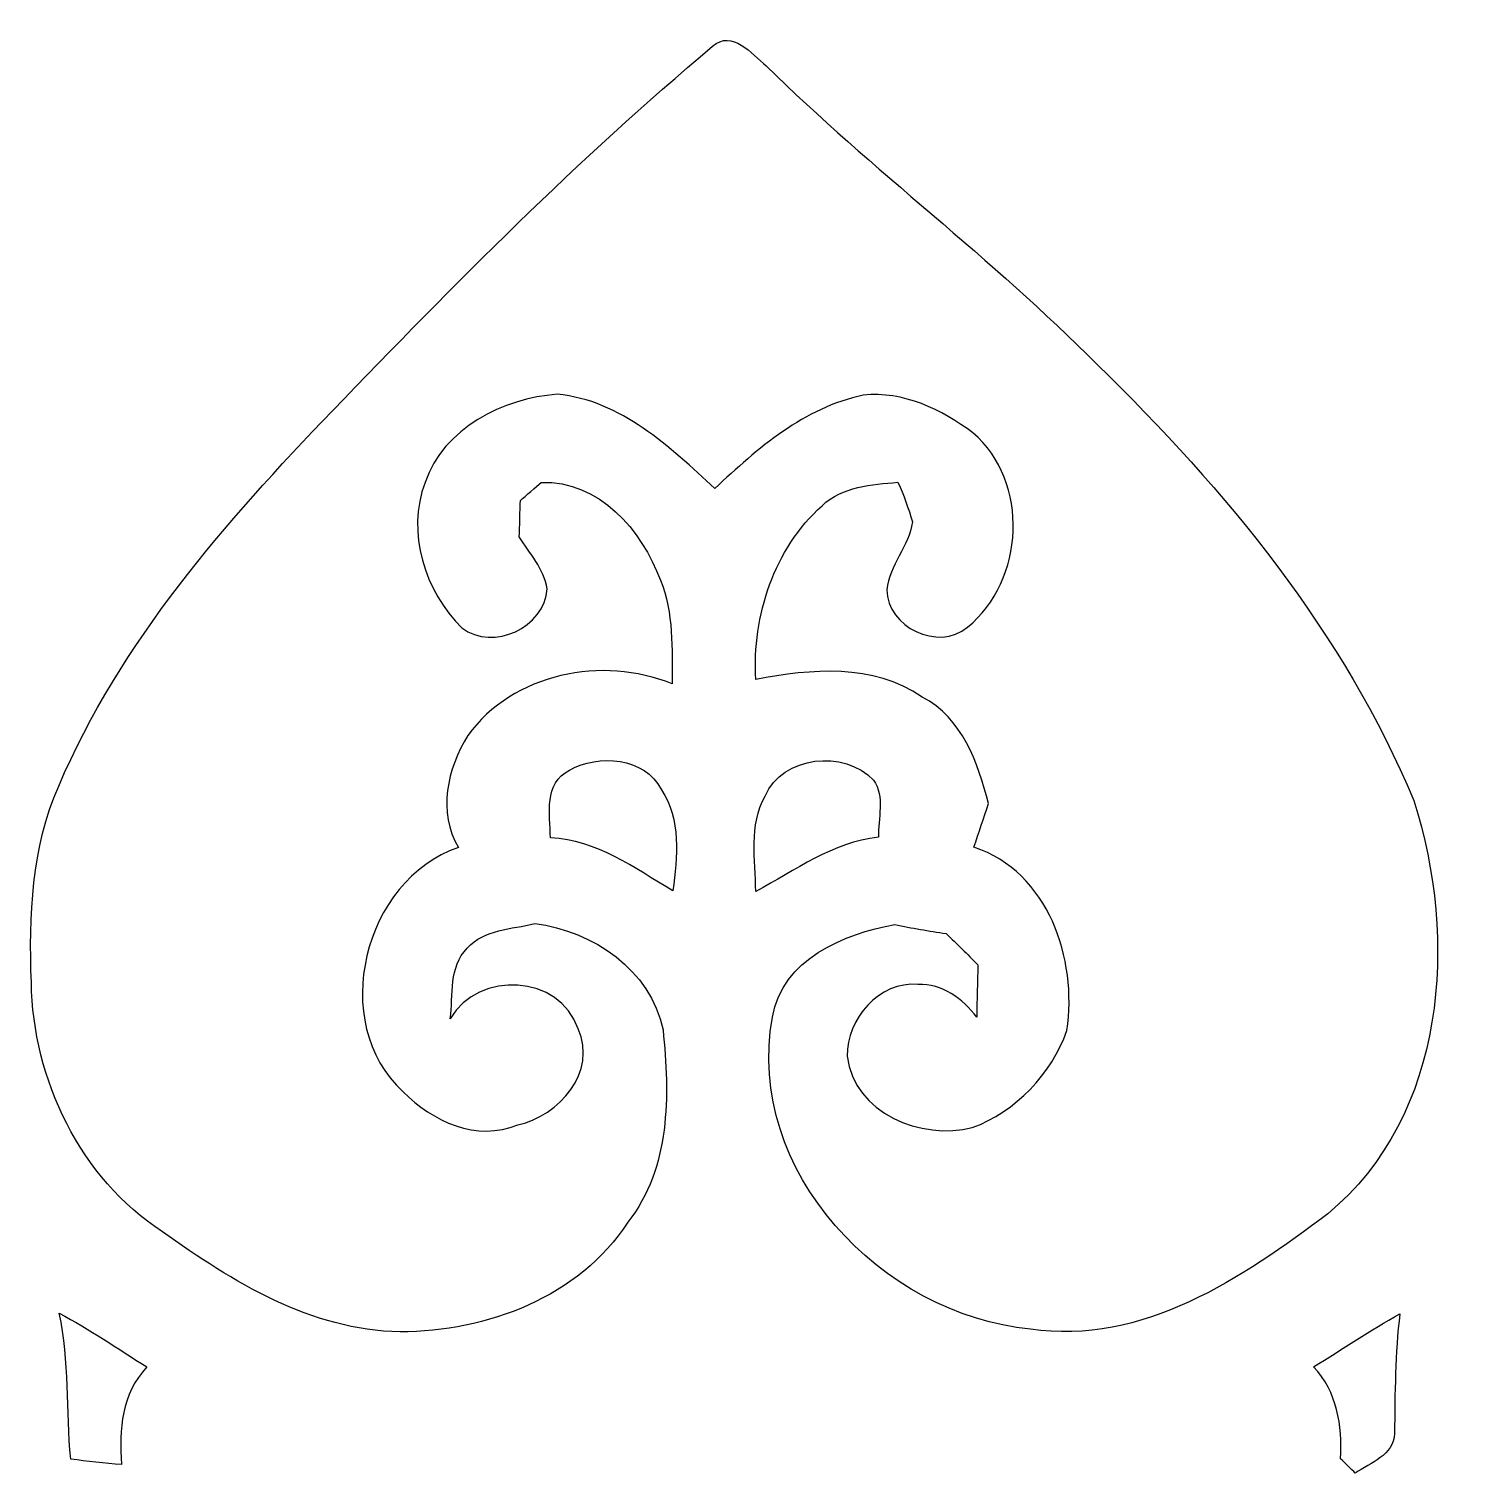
# Model space of a CAD drawing. Header units: centimetres. Extents: x -8 to 10.1, y -13.6 to 12.9.
# Drawn here: x -1.107 to 3.377, y -11.577 to -7.047 of the extents above; entities that cross this region are included whole.
import ezdxf

# ---------------------------------------------------------------- set-up
doc = ezdxf.new("R2010")
doc.units = ezdxf.units.CM
doc.header["$MEASUREMENT"] = 0
doc.layers.add('Camada 1', color=7, linetype='Continuous')

msp = doc.modelspace()

# ---------------------------------------------------------------- linework, layer by layer
at = {"layer": 'Camada 1', "color": 156}
for points, knots in [([(1.03798, -7.10211), (1.03798, -7.10211), (1.03798, -7.10211), (1.03798, -7.10211), (1.03798, -7.10211), (0.61572, -7.45596), (0.22766, -7.84789), (-0.15368, -8.24476), (-0.15368, -8.24476), (-0.49164, -8.59472), (-0.82008, -8.97042), (-1.01341, -9.42233), (-1.01341, -9.42233), (-1.09843, -9.61565), (-1.10689, -9.83014), (-1.09912, -10.03828), (-1.09912, -10.03828), (-1.09419, -10.34272), (-0.94567, -10.6514), (-0.68779, -10.82038), (-0.68779, -10.82038), (-0.46731, -10.97738), (-0.22212, -11.12943), (0.05761, -11.13401), (0.05761, -11.13401), (0.33067, -11.13296), (0.61818, -11.02642), (0.77235, -10.78971), (0.77235, -10.78971), (0.9064, -10.61966), (0.90323, -10.39142), (0.88242, -10.18716), (0.88242, -10.18716), (0.84184, -9.99735), (0.6644, -9.87741), (0.48024, -9.85343), (0.48024, -9.85343), (0.40758, -9.87178), (0.32185, -9.87071), (0.26823, -9.93069), (0.26823, -9.93069), (0.21002, -9.98889), (0.22484, -10.07779), (0.21497, -10.15223), (0.21497, -10.15223), (0.30385, -9.99876), (0.55857, -10.01323), (0.61606, -10.18363), (0.61606, -10.18363), (0.67675, -10.31945), (0.55715, -10.45632), (0.42733, -10.48454), (0.42733, -10.48454), (0.29856, -10.53853), (0.15816, -10.47396), (0.06714, -10.38083), (0.06714, -10.38083), (-0.16956, -10.16492), (-0.05703, -9.71654), (0.24036, -9.61495), (0.24036, -9.61495), (0.17475, -9.50382), (0.20579, -9.36766), (0.26999, -9.26394), (0.26999, -9.26394), (0.41076, -9.06814), (0.69332, -9.0124), (0.91064, -9.10166), (0.91064, -9.10166), (0.91064, -8.9923), (0.91629, -8.8794), (0.87431, -8.77605), (0.87431, -8.77605), (0.81504, -8.61942), (0.68204, -8.46313), (0.50036, -8.46983), (0.50036, -8.46983), (0.48377, -8.48394), (0.45132, -8.51252), (0.43509, -8.52662), (0.43509, -8.52662), (0.43404, -8.5552), (0.43227, -8.61199), (0.43156, -8.64057), (0.43156, -8.64057), (0.46401, -8.69207), (0.50777, -8.74077), (0.51941, -8.80321), (0.51941, -8.80321), (0.50989, -8.92562), (0.35078, -8.99971), (0.2513, -8.92632), (0.2513, -8.92632), (0.13453, -8.81133), (0.07703, -8.62717), (0.13594, -8.47019), (0.13594, -8.47019), (0.19414, -8.29944), (0.38077, -8.20561), (0.5508, -8.1936), (0.5508, -8.1936), (0.75118, -8.21195), (0.90394, -8.35976), (1.04505, -8.48888), (1.04505, -8.48888), (1.17875, -8.36295), (1.32515, -8.23524), (1.51072, -8.19643), (1.51072, -8.19643), (1.63559, -8.18232), (1.75696, -8.24158), (1.85468, -8.31425), (1.85468, -8.31425), (2.03353, -8.46807), (2.01731, -8.77817), (1.83739, -8.9242), (1.83739, -8.9242), (1.74461, -9.00146), (1.58656, -8.92279), (1.58408, -8.80673), (1.58408, -8.80673), (1.5922, -8.72947), (1.65393, -8.66985), (1.66487, -8.59367), (1.66487, -8.59367), (1.65254, -8.55096), (1.63736, -8.50935), (1.61936, -8.46949), (1.61936, -8.46949), (1.53647, -8.47583), (1.44545, -8.48323), (1.38124, -8.54285), (1.38124, -8.54285), (1.23025, -8.67903), (1.16252, -8.88751), (1.1731, -9.0879), (1.1731, -9.0879), (1.34773, -9.05474), (1.53999, -9.0371), (1.69557, -9.14293), (1.69557, -9.14293), (1.8215, -9.20891), (1.86913, -9.34824), (1.9037, -9.477), (1.9037, -9.477), (1.88784, -9.52217), (1.87266, -9.56802), (1.85785, -9.6139), (1.85785, -9.6139), (2.09174, -9.69256), (2.18239, -9.96349), (2.1496, -10.18928), (2.1496, -10.18928), (2.10056, -10.32544), (1.98944, -10.44327), (1.85256, -10.49336), (1.85256, -10.49336), (1.69486, -10.53394), (1.48002, -10.44856), (1.46027, -10.269), (1.46027, -10.269), (1.45815, -10.15364), (1.56116, -10.03334), (1.6818, -10.04464), (1.6818, -10.04464), (1.75837, -10.04074), (1.82257, -10.08944), (1.86701, -10.14728), (1.86701, -10.14728), (1.86701, -10.09227), (1.86843, -10.03723), (1.8702, -9.98254), (1.8702, -9.98254), (1.83704, -9.94974), (1.80386, -9.91693), (1.77071, -9.88518), (1.77071, -9.88518), (1.71638, -9.87636), (1.66275, -9.86754), (1.60949, -9.85695), (1.60949, -9.85695), (1.44792, -9.88552), (1.25671, -9.9656), (1.22568, -10.14728), (1.22568, -10.14728), (1.13748, -10.62884), (1.56963, -11.08144), (2.03494, -11.12519), (2.03494, -11.12519), (2.38665, -11.17845), (2.70064, -10.96432), (2.96769, -10.76359), (2.96769, -10.76359), (3.34057, -10.45526), (3.37655, -9.90141), (3.23756, -9.46784), (3.23756, -9.46784), (3.01849, -8.94221), (2.64948, -8.49347), (2.24379, -8.10012), (2.24379, -8.10012), (1.91605, -7.76781), (1.53823, -7.49053), (1.20592, -7.16314), (1.20592, -7.16314), (1.16075, -7.12645), (1.09901, -7.04744), (1.03798, -7.10211)], [0, 0, 0, 0, 0.0188679, 0.0188679, 0.0188679, 0.0188679, 0.0377358, 0.0377358, 0.0377358, 0.0377358, 0.0566038, 0.0566038, 0.0566038, 0.0566038, 0.0754717, 0.0754717, 0.0754717, 0.0754717, 0.0943396, 0.0943396, 0.0943396, 0.0943396, 0.1132075, 0.1132075, 0.1132075, 0.1132075, 0.1320755, 0.1320755, 0.1320755, 0.1320755, 0.1509434, 0.1509434, 0.1509434, 0.1509434, 0.1698113, 0.1698113, 0.1698113, 0.1698113, 0.1886792, 0.1886792, 0.1886792, 0.1886792, 0.2075472, 0.2075472, 0.2075472, 0.2075472, 0.2264151, 0.2264151, 0.2264151, 0.2264151, 0.245283, 0.245283, 0.245283, 0.245283, 0.2641509, 0.2641509, 0.2641509, 0.2641509, 0.2830189, 0.2830189, 0.2830189, 0.2830189, 0.3018868, 0.3018868, 0.3018868, 0.3018868, 0.3207547, 0.3207547, 0.3207547, 0.3207547, 0.3396226, 0.3396226, 0.3396226, 0.3396226, 0.3584906, 0.3584906, 0.3584906, 0.3584906, 0.3773585, 0.3773585, 0.3773585, 0.3773585, 0.3962264, 0.3962264, 0.3962264, 0.3962264, 0.4150943, 0.4150943, 0.4150943, 0.4150943, 0.4339623, 0.4339623, 0.4339623, 0.4339623, 0.4528302, 0.4528302, 0.4528302, 0.4528302, 0.4716981, 0.4716981, 0.4716981, 0.4716981, 0.490566, 0.490566, 0.490566, 0.490566, 0.509434, 0.509434, 0.509434, 0.509434, 0.5283019, 0.5283019, 0.5283019, 0.5283019, 0.5471698, 0.5471698, 0.5471698, 0.5471698, 0.5660377, 0.5660377, 0.5660377, 0.5660377, 0.5849057, 0.5849057, 0.5849057, 0.5849057, 0.6037736, 0.6037736, 0.6037736, 0.6037736, 0.6226415, 0.6226415, 0.6226415, 0.6226415, 0.6415094, 0.6415094, 0.6415094, 0.6415094, 0.6603774, 0.6603774, 0.6603774, 0.6603774, 0.6792453, 0.6792453, 0.6792453, 0.6792453, 0.6981132, 0.6981132, 0.6981132, 0.6981132, 0.7169811, 0.7169811, 0.7169811, 0.7169811, 0.7358491, 0.7358491, 0.7358491, 0.7358491, 0.754717, 0.754717, 0.754717, 0.754717, 0.7735849, 0.7735849, 0.7735849, 0.7735849, 0.7924528, 0.7924528, 0.7924528, 0.7924528, 0.8113208, 0.8113208, 0.8113208, 0.8113208, 0.8301887, 0.8301887, 0.8301887, 0.8301887, 0.8490566, 0.8490566, 0.8490566, 0.8490566, 0.8679245, 0.8679245, 0.8679245, 0.8679245, 0.8867925, 0.8867925, 0.8867925, 0.8867925, 0.9056604, 0.9056604, 0.9056604, 0.9056604, 0.9245283, 0.9245283, 0.9245283, 0.9245283, 0.9433962, 0.9433962, 0.9433962, 0.9433962, 0.9622642, 0.9622642, 0.9622642, 0.9622642, 1, 1, 1, 1]), ([(0.5889, -9.37188), (0.5889, -9.37188), (0.5889, -9.37188), (0.5889, -9.37188), (0.5889, -9.37188), (0.50811, -9.41422), (0.52752, -9.50948), (0.52928, -9.58425), (0.52928, -9.58425), (0.67427, -9.59095), (0.79281, -9.68021), (0.91346, -9.75041), (0.91346, -9.75041), (0.92793, -9.64423), (0.93956, -9.52712), (0.87712, -9.43361), (0.87712, -9.43361), (0.82527, -9.33026), (0.67958, -9.32249), (0.5889, -9.37188)], [0, 0, 0, 0, 0.1666667, 0.1666667, 0.1666667, 0.1666667, 0.3333333, 0.3333333, 0.3333333, 0.3333333, 0.5, 0.5, 0.5, 0.5, 0.6666667, 0.6666667, 0.6666667, 0.6666667, 1, 1, 1, 1]), ([(1.20239, -9.45408), (1.20239, -9.45408), (1.20239, -9.45408), (1.20239, -9.45408), (1.20239, -9.45408), (1.15159, -9.5458), (1.17205, -9.65339), (1.17346, -9.75289), (1.17346, -9.75289), (1.29694, -9.68691), (1.41442, -9.59801), (1.55799, -9.58284), (1.55799, -9.58284), (1.55621, -9.52393), (1.5795, -9.45549), (1.54281, -9.40364), (1.54281, -9.40364), (1.45074, -9.30697), (1.25776, -9.32602), (1.20239, -9.45408)], [0, 0, 0, 0, 0.1666667, 0.1666667, 0.1666667, 0.1666667, 0.3333333, 0.3333333, 0.3333333, 0.3333333, 0.5, 0.5, 0.5, 0.5, 0.6666667, 0.6666667, 0.6666667, 0.6666667, 1, 1, 1, 1]), ([(-1.01163, -11.07581), (-1.01163, -11.07581), (-1.01163, -11.07581), (-1.01163, -11.07581), (-1.01163, -11.07581), (-0.97813, -11.22608), (-0.99082, -11.38025), (-0.97564, -11.533), (-0.97564, -11.533), (-0.92309, -11.54005), (-0.86981, -11.5464), (-0.81655, -11.55028), (-0.81655, -11.55028), (-0.82361, -11.44057), (-0.81655, -11.32769), (-0.73683, -11.24408), (-0.73683, -11.24408), (-0.82854, -11.18727), (-0.91603, -11.12485), (-1.01163, -11.07581)], [0, 0, 0, 0, 0.1666667, 0.1666667, 0.1666667, 0.1666667, 0.3333333, 0.3333333, 0.3333333, 0.3333333, 0.5, 0.5, 0.5, 0.5, 0.6666667, 0.6666667, 0.6666667, 0.6666667, 1, 1, 1, 1]), ([(2.92323, -11.24372), (2.92323, -11.24372), (2.92323, -11.24372), (2.92323, -11.24372), (2.92323, -11.24372), (2.99767, -11.32204), (3.01283, -11.42717), (3.00791, -11.53193), (3.00791, -11.53193), (3.01919, -11.54324), (3.04248, -11.56582), (3.05376, -11.5771), (3.05376, -11.5771), (3.10139, -11.54499), (3.17511, -11.52102), (3.17689, -11.45292), (3.17689, -11.45292), (3.17865, -11.32733), (3.17865, -11.20174), (3.19382, -11.07722), (3.19382, -11.07722), (3.10139, -11.12872), (3.01354, -11.18834), (2.92323, -11.24372)], [0, 0, 0, 0, 0.1428571, 0.1428571, 0.1428571, 0.1428571, 0.2857143, 0.2857143, 0.2857143, 0.2857143, 0.4285714, 0.4285714, 0.4285714, 0.4285714, 0.5714286, 0.5714286, 0.5714286, 0.5714286, 0.7142857, 0.7142857, 0.7142857, 0.7142857, 1, 1, 1, 1])]:
    msp.add_open_spline(points, degree=3, knots=knots, dxfattribs=at)

doc.saveas('drawing.dxf')
